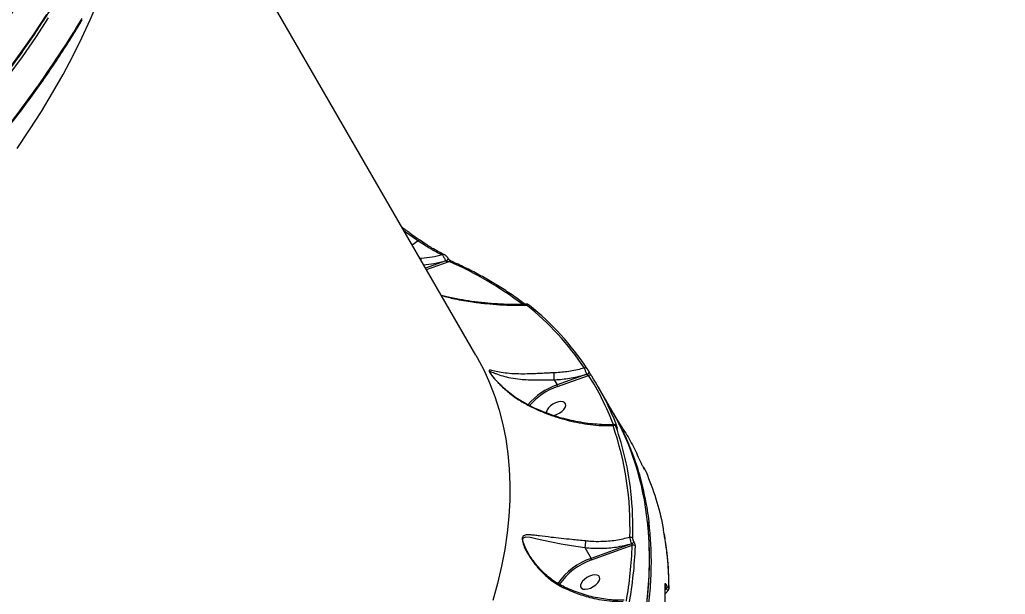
# Model space of a CAD drawing. Header units: millimetres. Extents: x -10881 to 8954, y -8695 to 5624.
# Drawn here: x 2917.6 to 3332.9, y -2990.1 to -2747.9 of the extents above; entities that cross this region are included whole.
import ezdxf

# ---------------------------------------------------------------- set-up
doc = ezdxf.new("R2010")
doc.units = ezdxf.units.MM
for name, color, linetype in [('DIKOM_ОБЪЕКТ', 7, 'Continuous'), ('DIKOM_РАЗМЕР_ЗОНА', 7, 'Continuous'), ('DIKOM_РАЗМЕР_ОБЪЕКТА', 7, 'Continuous')]:
    doc.layers.add(name, color=color, linetype=linetype)
doc.styles.add('style1', font='arial.ttf', dxfattribs={"width": 0.8})
doc.dimstyles.new('1-50', dxfattribs={"dimtxt": 300, "dimasz": 200, "dimexe": 100, "dimexo": 0, "dimgap": 100, "dimtad": 1, "dimtxsty": 'style1', "dimcen": 200, "dimclrd": 7, "dimclre": 7, "dimclrt": 7, "dimadec": 1, "dimazin": 2, "dimtfac": 1, "dimtmove": 0, "dimatfit": 2, "dimfxl": 0, "dimlwd": 25, "dimlwe": 18, "dimarcsym": 0})

# ---------------------------------------------------------------- blocks, each defined once
blk = doc.blocks.new('*D10')
at = {"layer": 'Defpoints', "color": 0, "transparency": 16777216}
for p in [(-7152.73, 2730.8), (7385.22, 911.28), (7385.22, -7693.77)]:
    blk.add_point(p, dxfattribs=at)
at = {"layer": 'DIKOM_РАЗМЕР_ОБЪЕКТА', "color": 7, "lineweight": 18, "transparency": 16777216}
for p, q in [((-7152.73, 2730.8), (-7152.73, -7793.77)), ((7385.22, 911.28), (7385.22, -7793.77))]:
    blk.add_line(p, q, dxfattribs=at)
at = {"layer": 'DIKOM_РАЗМЕР_ОБЪЕКТА', "color": 7, "lineweight": 25, "transparency": 16777216}
blk.add_line((-6952.73, -7693.77), (7185.22, -7693.77), dxfattribs=at)
at = {"layer": 'DIKOM_РАЗМЕР_ОБЪЕКТА', "color": 7, "transparency": 16777216}
for points in [[(-6952.73, -7660.43), (-6952.73, -7727.1), (-7152.73, -7693.77)], [(7185.22, -7660.43), (7185.22, -7727.1), (7385.22, -7693.77)]]:
    blk.add_solid(points, dxfattribs=at)
at = {"layer": 'DIKOM_РАЗМЕР_ОБЪЕКТА', "color": 7, "transparency": 16777216, "insert": (116.24, -7440.59), "char_height": 300, "attachment_point": 5, "style": 'style1'}
blk.add_mtext('14500', dxfattribs=at)
blk = doc.blocks.new('*D12')
at = {"layer": 'Defpoints', "color": 0, "transparency": 16777216}
for p in [(-9113.32, 3014.05), (8954.2, 2756.48), (8954.2, -8594.51)]:
    blk.add_point(p, dxfattribs=at)
at = {"layer": 'DIKOM_РАЗМЕР_ЗОНА', "color": 7, "lineweight": 18, "transparency": 16777216}
for p, q in [((-9113.32, 3014.05), (-9113.32, -8694.51)), ((8954.2, 2756.48), (8954.2, -8694.51))]:
    blk.add_line(p, q, dxfattribs=at)
at = {"layer": 'DIKOM_РАЗМЕР_ЗОНА', "color": 7, "lineweight": 25, "transparency": 16777216}
blk.add_line((-8913.32, -8594.51), (8754.2, -8594.51), dxfattribs=at)
at = {"layer": 'DIKOM_РАЗМЕР_ЗОНА', "color": 7, "transparency": 16777216}
for points in [[(-8913.32, -8561.18), (-8913.32, -8627.85), (-9113.32, -8594.51)], [(8754.2, -8561.18), (8754.2, -8627.85), (8954.2, -8594.51)]]:
    blk.add_solid(points, dxfattribs=at)
at = {"layer": 'DIKOM_РАЗМЕР_ЗОНА', "color": 7, "transparency": 16777216, "insert": (-79.56, -8341.34), "char_height": 300, "attachment_point": 5, "style": 'style1'}
blk.add_mtext('18000', dxfattribs=at)

msp = doc.modelspace()

# ---------------------------------------------------------------- linework, layer by layer
at = {"layer": 'DIKOM_ОБЪЕКТ', "color": 7, "linetype": 'Continuous', "lineweight": 15}
for p, q in [((3109.832, -2889.371), (2978.768, -2662.385)), ((3085.529, -2841.084), (3083.031, -2842.956)), ((3086.834, -2848.572), (3086.305, -2848.626)), ((3096.455, -2846.945), (3096.496, -2846.964)), ((3098.144, -2848.537), (3098.107, -2848.472)), ((3097.227, -2849.626), (3088.638, -2852.666)), ((3088.989, -2853.275), (3098.577, -2849.881)), ((3097.19, -2849.561), (3097.227, -2849.626)), ((3156.612, -2897.4), (3144.026, -2901.887)), ((3144.219, -2902.552), (3157.324, -2897.879)), ((3156.598, -2897.375), (3156.612, -2897.4)), ((3157.512, -2896.288), (3157.504, -2896.275)), ((3157.526, -2896.312), (3157.512, -2896.288)), ((3157.526, -2896.312), (3157.518, -2896.3)), ((3142.757, -2899.688), (3142.759, -2899.694)), ((3142.759, -2899.694), (3144.026, -2901.887)), ((3167.149, -2912.645), (3161.363, -2902.623)), ((3169.079, -2919.51), (3169.035, -2919.433)), ((3169.035, -2919.433), (3169.055, -2919.476)), ((3169.055, -2919.476), (3169.099, -2919.553)), ((3169.079, -2919.51), (3169.099, -2919.553)), ((3180.444, -2936.684), (3180.422, -2936.643)), ((3180.89, -2937.357), (3180.423, -2936.641)), ((3180.444, -2936.684), (3180.91, -2937.401)), ((3180.91, -2937.401), (3180.887, -2937.359)), ((3175.456, -2968.827), (3158.358, -2974.974)), ((3175.433, -2968.787), (3175.456, -2968.827)), ((3176.403, -2967.899), (3176.38, -2967.858)), ((3131.884, -2972.691), (3131.468, -2971.974)), ((3155.737, -2970.435), (3158.358, -2974.974)), ((3158.552, -2975.638), (3175.688, -2969.478)), ((3189.592, -2987.155), (3189.966, -2987.754)), ((3189.595, -2989.952), (3190.938, -2988.349)), ((3189.966, -2987.754), (3189.596, -2988.239)), ((3190.625, -2986.947), (3190.152, -2986.19))]:
    msp.add_line(p, q, dxfattribs=at)
at = {"layer": 'DIKOM_ОБЪЕКТ', "color": 7, "linetype": 'Continuous', "lineweight": 15, "flags": 128}
for points in [[(2916.472, -2802.145), (2921.743, -2794.341), (2926.733, -2786.548), (2931.438, -2778.772), (2935.855, -2771.021), (2939.977, -2763.303), (2943.802, -2755.624), (2947.327, -2747.992), (2950.547, -2740.413)], [(2928.888, -2745.712), (2923.508, -2753.872), (2917.852, -2762.038), (2911.925, -2770.205)], [(2912.782, -2771.689), (2918.71, -2763.523), (2924.366, -2755.356), (2929.745, -2747.197)], [(3097.19, -2849.561), (3097.446, -2849.448), (3097.685, -2849.296), (3097.888, -2849.117), (3098.04, -2848.927), (3098.126, -2848.741), (3098.141, -2848.573), (3098.104, -2848.467)], [(3097.227, -2849.626), (3097.483, -2849.513), (3097.722, -2849.36), (3097.926, -2849.182), (3098.077, -2848.992), (3098.164, -2848.806), (3098.179, -2848.638), (3098.145, -2848.539)], [(3132.222, -2868.188), (3132.296, -2868.258), (3132.39, -2868.386)], [(3109.832, -2889.371), (3110.333, -2890.249), (3113.127, -2895.564), (3115.611, -2901.05), (3117.781, -2906.704), (3119.636, -2912.519), (3121.175, -2918.49), (3122.395, -2924.612), (3123.295, -2930.878), (3123.875, -2937.284), (3124.135, -2943.823), (3124.073, -2950.489), (3123.691, -2957.276), (3122.987, -2964.177), (3121.964, -2971.186), (3120.622, -2978.297), (3118.961, -2985.503), (3116.985, -2992.798)], [(3156.598, -2897.375), (3156.816, -2897.281), (3157.024, -2897.158), (3157.21, -2897.013), (3157.363, -2896.854), (3157.474, -2896.692), (3157.536, -2896.536), (3157.546, -2896.394), (3157.512, -2896.288)], [(3156.612, -2897.4), (3156.83, -2897.305), (3157.038, -2897.182), (3157.224, -2897.037), (3157.377, -2896.879), (3157.488, -2896.717), (3157.55, -2896.56), (3157.561, -2896.418), (3157.526, -2896.312)], [(3144.568, -2909.034), (3143.416, -2909.416), (3142.28, -2909.999), (3141.254, -2910.736), (3140.419, -2911.567), (3139.844, -2912.425), (3139.575, -2913.24), (3139.582, -2913.755)], [(3142.529, -2914.794), (3142.678, -2914.76), (3143.83, -2914.378), (3144.966, -2913.795), (3145.993, -2913.058), (3146.827, -2912.227), (3147.403, -2911.369), (3147.672, -2910.554), (3147.613, -2909.848), (3147.231, -2909.308), (3146.556, -2908.977), (3145.644, -2908.883), (3144.568, -2909.034)], [(3182.099, -2959.595), (3182.306, -2961.679), (3182.758, -2968.446), (3182.891, -2975.342), (3182.704, -2982.362), (3182.198, -2989.5), (3181.373, -2996.751)], [(3131.468, -2971.974), (3130.851, -2970.912), (3129.87, -2968.493), (3129.642, -2967.299), (3129.786, -2966.459), (3129.791, -2966.45), (3129.91, -2966.278), (3130.816, -2965.892), (3132.759, -2966.058), (3136.847, -2966.956), (3141.647, -2968.048), (3145.728, -2968.835), (3150.159, -2969.582), (3152.912, -2970.005), (3155.734, -2970.429), (3155.736, -2970.43), (3155.736, -2970.43)], [(3158.9, -2982.12), (3157.748, -2982.503), (3156.613, -2983.086), (3155.586, -2983.823), (3154.751, -2984.654), (3154.176, -2985.512), (3153.907, -2986.327), (3153.966, -2987.033), (3154.348, -2987.573), (3155.022, -2987.903), (3155.934, -2987.997), (3157.01, -2987.847), (3158.162, -2987.465), (3159.298, -2986.882), (3160.325, -2986.145), (3161.16, -2985.314), (3161.735, -2984.456), (3162.004, -2983.641), (3161.945, -2982.935), (3161.563, -2982.395), (3160.888, -2982.064), (3159.976, -2981.97), (3158.9, -2982.12)]]:
    msp.add_lwpolyline(points, dxfattribs=at)
at = {"layer": 'DIKOM_ОБЪЕКТ', "color": 7, "linetype": 'Continuous', "lineweight": 15}
for centre, radius, start, end in [((2539.123, -2487.709), 453.75, 319.86872, 329.00966), ((2539.443, -2487.871), 454.754, 319.86872, 329.00966), ((2554.067, -2513.198), 454.754, 319.86872, 329.00966), ((3086.006, -2841.493), 0.628, 70.47886, 139.41561), ((3096.205, -2847.647), 0.745, 70.37774, 131.54101), ((3099.126, -2850.439), 0.783, 68.89467, 134.57839), ((3038.974, -2987.402), 149.881, 52.88244, 66.56756), ((3131.717, -2868.859), 0.84, 53.01753, 126.14843), ((3057.558, -2959.92), 117.654, 33.62296, 51.23712), ((3058.564, -2960.329), 117.914, 33.62296, 51.23712), ((3156.001, -2895.547), 0.907, 34.21896, 121.37727), ((3157.853, -2898.635), 0.923, 34.66795, 124.9521), ((3063.228, -2958.291), 111.821, 20.80204, 32.70143), ((3064.239, -2958.696), 112.147, 20.31729, 32.69969), ((3153.746, -2929.441), 29.218, 109.43184, 138.90814), ((3153.988, -2929.781), 28.929, 109.73698, 138.35486), ((3064.397, -2971.218), 118.275, 5.6399, 29.68518), ((3168.047, -2919.901), 0.978, 34.5186, 116.91682), ((3044.196, -2961.701), 130.577, 358.06455, 19.07464), ((3052.597, -2960.326), 123.267, 6.27384, 19.41697), ((3168.706, -2920.178), 0.819, 30.924, 67.99062), ((3032.76, -2962.775), 143.253, 358.49665, 6.38069), ((3175.055, -2967.152), 1.1, 34.22011, 108.86794), ((3175.091, -2967.491), 1.34, 284.79039, 344.08477), ((3175.114, -2967.532), 1.34, 284.79039, 344.08477), ((3176.104, -2970.507), 1.11, 34.36029, 112.01721), ((3003.286, -2963.329), 172.512, 350.10688, 357.95729), ((3003.993, -2963.702), 173.137, 349.95979, 357.95485), ((3167.321, -3001.208), 27.722, 108.8631, 145.74564), ((3167.213, -3001.021), 26.82, 108.8407, 146.01126), ((3188.897, -2986.34), 0.678, 0.82486, 33.53484), ((3188.967, -2985.89), 1.222, 295.38991, 345.81709), ((3189.438, -2986.649), 1.225, 295.55851, 345.88895), ((3190.502, -2987.521), 0.704, 359.1149, 33.52996)]:
    msp.add_arc(centre, radius, start, end, dxfattribs=at)
for points, knots in [([(2704.365, -2949.164), (2706.111, -2948.147), (2711.176, -2945.2), (2719.493, -2940.216), (2729.28, -2934.17), (2738.965, -2927.993), (2748.543, -2921.691), (2758.005, -2915.27), (2767.345, -2908.733), (2776.555, -2902.086), (2785.629, -2895.334), (2794.561, -2888.482), (2803.342, -2881.534), (2811.967, -2874.496), (2820.429, -2867.374), (2828.722, -2860.173), (2836.839, -2852.897), (2844.774, -2845.553), (2852.523, -2838.147), (2860.077, -2830.683), (2867.433, -2823.167), (2874.584, -2815.604), (2881.525, -2808.002), (2888.251, -2800.364), (2894.756, -2792.698), (2901.036, -2785.007), (2907.087, -2777.3), (2912.903, -2769.58), (2918.48, -2761.854), (2923.814, -2754.128), (2928.9, -2746.408), (2933.736, -2738.698), (2938.317, -2731.006), (2942.64, -2723.336), (2946.701, -2715.694), (2950.498, -2708.087), (2954.027, -2700.52), (2957.286, -2692.998), (2960.272, -2685.527), (2962.984, -2678.114), (2965.418, -2670.762), (2967.573, -2663.479), (2969.447, -2656.269), (2971.039, -2649.138), (2972.347, -2642.092), (2973.371, -2635.135), (2974.11, -2628.274), (2974.561, -2621.513), (2974.731, -2614.856), (2974.598, -2608.317), (2974.307, -2603.072), (2973.957, -2600.052), (2973.85, -2599.13)], [0, 0, 0, 0, 0.0107471, 0.0311651, 0.0515835, 0.0720021, 0.0924206, 0.1128393, 0.1332582, 0.1536771, 0.1740963, 0.1945156, 0.2149352, 0.2353551, 0.2557752, 0.2761956, 0.2966164, 0.3170376, 0.3374591, 0.3578811, 0.3783035, 0.3987263, 0.4191497, 0.4395736, 0.459998, 0.480423, 0.5008486, 0.5212748, 0.5417016, 0.5621289, 0.5825569, 0.6029854, 0.6234145, 0.6438441, 0.6642741, 0.6847045, 0.7051351, 0.7255658, 0.7459964, 0.7664267, 0.7868564, 0.8072852, 0.8277127, 0.8481386, 0.8685623, 0.8889834, 0.9094014, 0.9298156, 0.9502254, 0.9706305, 0.9910301, 1, 1, 1, 1]), ([(2901.814, -2806.873), (2902.933, -2805.526), (2906.179, -2801.619), (2911.378, -2795.135), (2917.332, -2787.422), (2923.046, -2779.699), (2928.52, -2771.973), (2933.749, -2764.248), (2938.641, -2756.667), (2941.986, -2751.229), (2943.694, -2748.363), (2943.955, -2747.925)], [0, 0, 0, 0, 0.0688404, 0.1996468, 0.3304594, 0.4612758, 0.592096, 0.72292, 0.8537477, 0.9776944, 1, 1, 1, 1]), ([(3080.598, -2836.852), (3080.118, -2836.495), (3079.467, -2836.012), (3078.806, -2835.479), (3078.633, -2835.34)], [0, 0, 0, 0, 0.7382027, 1, 1, 1, 1]), ([(3079.363, -2836.604), (3079.601, -2836.795), (3081.711, -2838.486), (3083.734, -2839.863), (3085.529, -2841.084)], [0, 0, 0, 0, 0.1128146, 1, 1, 1, 1]), ([(3086.217, -2840.887), (3085.757, -2840.578), (3084.388, -2839.659), (3082.505, -2838.309), (3081.075, -2837.216), (3080.598, -2836.852)], [0, 0, 0, 0, 0.2526235, 0.7512291, 1, 1, 1, 1]), ([(3085.529, -2841.084), (3087.32, -2842.257), (3090.948, -2844.633), (3094.11, -2846.264), (3095.711, -2847.089)], [0, 0, 0, 0, 0.4937368, 1, 1, 1, 1]), ([(3090.845, -2843.864), (3090.131, -2843.431), (3088.632, -2842.523), (3087.046, -2841.458), (3086.216, -2840.9)], [0, 0, 0, 0, 0.4764767, 1, 1, 1, 1]), ([(3096.455, -2846.945), (3096.38, -2846.91), (3095.563, -2846.532), (3093.85, -2845.606), (3092.049, -2844.611), (3091.005, -2843.964), (3090.845, -2843.864)], [0, 0, 0, 0, 0.04447611, 0.48172836, 0.92039679, 1, 1, 1, 1]), ([(3086.833, -2849.541), (3086.83, -2849.491), (3086.814, -2849.222), (3086.817, -2848.907), (3086.827, -2848.665), (3086.833, -2848.586), (3086.834, -2848.572)], [0, 0, 0, 0, 0.1251725, 0.6697513, 0.9394332, 1, 1, 1, 1]), ([(3095.711, -2847.089), (3094.268, -2847.428), (3091.366, -2848.11), (3088.35, -2848.417), (3086.834, -2848.572)], [0, 0, 0, 0, 0.4973177, 1, 1, 1, 1]), ([(3095.711, -2847.089), (3095.806, -2847.227), (3095.996, -2847.503), (3096.375, -2848.117), (3096.759, -2848.772), (3097.034, -2849.266), (3097.159, -2849.504), (3097.19, -2849.561)], [0, 0, 0, 0, 0.2421065, 0.4844742, 0.7176348, 0.9313699, 1, 1, 1, 1]), ([(3097.679, -2847.905), (3097.575, -2847.792), (3097.324, -2847.521), (3096.918, -2847.192), (3096.624, -2847.048), (3096.487, -2846.981)], [0, 0, 0, 0, 0.274825, 0.6627891, 1, 1, 1, 1]), ([(3098.096, -2848.47), (3097.999, -2848.307), (3097.879, -2848.107), (3097.71, -2847.936), (3097.679, -2847.905)], [0, 0, 0, 0, 0.8133908, 1, 1, 1, 1]), ([(3098.437, -2848.926), (3098.421, -2848.909), (3098.349, -2848.834), (3098.251, -2848.703), (3098.17, -2848.583), (3098.149, -2848.545), (3098.146, -2848.539)], [0, 0, 0, 0, 0.1316453, 0.587713, 0.9382708, 1, 1, 1, 1]), ([(3099.402, -2849.705), (3099.399, -2849.704), (3099.376, -2849.695), (3099.205, -2849.605), (3098.944, -2849.418), (3098.655, -2849.168), (3098.494, -2848.99), (3098.437, -2848.926)], [0, 0, 0, 0, 0.03001023, 0.26082839, 0.57391895, 0.8478728, 1, 1, 1, 1]), ([(3087.836, -2851.278), (3089.283, -2851.12), (3092.472, -2850.773), (3095.523, -2849.989), (3097.19, -2849.561)], [0, 0, 0, 0, 0.4536851, 1, 1, 1, 1]), ([(3097.227, -2849.626), (3097.239, -2849.643), (3097.265, -2849.679), (3097.358, -2849.746), (3097.539, -2849.821), (3097.841, -2849.883), (3098.205, -2849.907), (3098.457, -2849.89), (3098.577, -2849.881)], [0, 0, 0, 0, 0.0437279, 0.0954534, 0.2159355, 0.4187993, 0.7240504, 1, 1, 1, 1]), ([(3130.471, -2867.858), (3129.963, -2867.468), (3127.789, -2865.799), (3123.771, -2862.983), (3118.325, -2859.485), (3112.631, -2856.183), (3106.802, -2853.129), (3102.346, -2851.011), (3099.882, -2849.918), (3099.408, -2849.708)], [0, 0, 0, 0, 0.055633, 0.2380871, 0.4205808, 0.6031273, 0.7857237, 0.9588047, 1, 1, 1, 1]), ([(3095.297, -2864.2), (3097.157, -2864.679), (3101.572, -2865.817), (3107.881, -2866.843), (3114.247, -2867.65), (3119.998, -2868.102), (3125.681, -2868.316), (3129.373, -2868.226), (3131.221, -2868.181)], [0, 0, 0, 0, 0.14931491, 0.35443706, 0.51461519, 0.67527316, 0.83738846, 1, 1, 1, 1]), ([(3131.23, -2867.821), (3130.515, -2867.861), (3128.187, -2867.992), (3124.082, -2867.975), (3118.902, -2867.781), (3113.514, -2867.345), (3108.178, -2866.714), (3102.844, -2865.856), (3098.613, -2865.043), (3096.056, -2864.4), (3095.304, -2864.211)], [0, 0, 0, 0, 0.0636343, 0.2072445, 0.3541029, 0.5041676, 0.6574348, 0.7943554, 0.9394981, 1, 1, 1, 1]), ([(3131.23, -2867.801), (3131.218, -2867.795), (3131.161, -2867.771), (3131.167, -2867.924), (3131.209, -2868.12), (3131.221, -2868.181)], [0, 0, 0, 0, 0.1522306, 0.7411453, 1, 1, 1, 1]), ([(3132.22, -2868.192), (3132.169, -2868.15), (3132.008, -2868.016), (3131.761, -2867.876), (3131.436, -2867.774), (3131.274, -2867.79), (3131.223, -2867.795)], [0, 0, 0, 0, 0.2046642, 0.646784, 0.8896873, 1, 1, 1, 1]), ([(3142.682, -2896.755), (3142.012, -2896.785), (3140.389, -2896.857), (3137.791, -2897), (3134.638, -2897.159), (3131.286, -2897.274), (3127.53, -2897.279), (3123.832, -2897.085), (3120.405, -2896.641), (3118.063, -2896.13), (3116.564, -2895.755), (3115.723, -2895.581), (3115.309, -2895.667), (3115.379, -2896.152), (3115.94, -2897.086), (3117.014, -2898.495), (3118.45, -2900.157), (3120.743, -2902.549), (3124, -2905.46), (3127.394, -2907.903), (3129.486, -2909.117), (3130.022, -2909.428)], [0, 0, 0, 0, 0.0311474, 0.0753855, 0.1207369, 0.1821177, 0.2453894, 0.3302629, 0.4176133, 0.506583, 0.5520953, 0.5980953, 0.6383945, 0.6670903, 0.6962024, 0.7286708, 0.766811, 0.8059849, 0.8877644, 0.9712469, 1, 1, 1, 1]), ([(3115.918, -2896.904), (3115.88, -2896.841), (3115.818, -2896.735), (3115.738, -2896.56), (3115.687, -2896.388), (3115.728, -2896.258), (3115.893, -2896.231), (3116.302, -2896.329), (3117.056, -2896.633), (3118.618, -2897.267), (3121.002, -2898.096), (3124.457, -2898.919), (3128.076, -2899.435), (3131.78, -2899.703), (3134.999, -2899.784), (3138.067, -2899.773), (3140.232, -2899.734), (3141.805, -2899.704), (3142.439, -2899.693), (3142.757, -2899.688), (3142.757, -2899.688)], [0, 0, 0, 0, 0.0097134, 0.0162021, 0.0356432, 0.0557072, 0.0841839, 0.1131581, 0.1785969, 0.2448981, 0.3808193, 0.5084988, 0.6390376, 0.7305965, 0.8243733, 0.8891444, 0.955323, 0.9776083, 0.9999657, 1, 1, 1, 1]), ([(3115.996, -2897.041), (3115.995, -2897.039), (3115.957, -2896.983), (3115.937, -2896.943), (3115.918, -2896.904)], [0, 0, 0, 0, 0.0315194, 1, 1, 1, 1]), ([(3117.509, -2899.002), (3117.316, -2898.774), (3116.884, -2898.263), (3116.394, -2897.614), (3116.081, -2897.165), (3116.01, -2897.044), (3116.004, -2897.035)], [0, 0, 0, 0, 0.29658357, 0.66353108, 0.97513739, 1, 1, 1, 1]), ([(3142.682, -2896.755), (3142.68, -2896.769), (3142.668, -2896.883), (3142.65, -2897.184), (3142.646, -2897.75), (3142.664, -2898.416), (3142.701, -2899.102), (3142.739, -2899.493), (3142.757, -2899.688)], [0, 0, 0, 0, 0.02596107, 0.20957522, 0.40718364, 0.60478967, 0.80239483, 1, 1, 1, 1]), ([(3155.529, -2894.773), (3153.583, -2895.25), (3149.768, -2896.187), (3145.398, -2896.64), (3143.055, -2896.739), (3142.682, -2896.755)], [0, 0, 0, 0, 0.46653287, 0.91501179, 1, 1, 1, 1]), ([(3142.759, -2899.694), (3143.145, -2899.674), (3145.588, -2899.551), (3150.302, -2899.023), (3154.424, -2897.944), (3156.598, -2897.375)], [0, 0, 0, 0, 0.0814791, 0.5156603, 1, 1, 1, 1]), ([(3155.529, -2894.773), (3155.559, -2894.886), (3155.624, -2895.131), (3155.813, -2895.659), (3156.058, -2896.255), (3156.33, -2896.858), (3156.508, -2897.202), (3156.598, -2897.375)], [0, 0, 0, 0, 0.1847847, 0.3988088, 0.6012662, 0.7990297, 1, 1, 1, 1]), ([(3156.612, -2897.4), (3156.633, -2897.432), (3156.661, -2897.473), (3156.736, -2897.557), (3156.843, -2897.652), (3157.006, -2897.758), (3157.174, -2897.838), (3157.276, -2897.866), (3157.324, -2897.879)], [0, 0, 0, 0, 0.1271618, 0.162621, 0.3404126, 0.5454045, 0.7831459, 1, 1, 1, 1]), ([(3157.504, -2896.275), (3157.454, -2896.19), (3157.355, -2896.018), (3157.181, -2895.728), (3157.009, -2895.445), (3156.857, -2895.199), (3156.785, -2895.088), (3156.751, -2895.037)], [0, 0, 0, 0, 0.19515131, 0.39009181, 0.59327406, 0.81111559, 1, 1, 1, 1]), ([(3158.613, -2898.11), (3158.565, -2898.035), (3158.462, -2897.873), (3158.242, -2897.517), (3157.992, -2897.104), (3157.738, -2896.677), (3157.591, -2896.426), (3157.518, -2896.3)], [0, 0, 0, 0, 0.1890341, 0.4045268, 0.6068518, 0.803372, 1, 1, 1, 1]), ([(3130.086, -2909.326), (3129.419, -2908.955), (3127.794, -2908.052), (3125.346, -2906.345), (3122.722, -2904.258), (3120.544, -2902.261), (3118.883, -2900.558), (3117.967, -2899.555), (3117.572, -2899.079), (3117.509, -2899.002)], [0, 0, 0, 0, 0.1374279, 0.3345494, 0.5373468, 0.7451112, 0.8727905, 0.9796119, 1, 1, 1, 1]), ([(3144.219, -2902.552), (3144.219, -2902.543), (3144.221, -2902.521), (3144.218, -2902.456), (3144.201, -2902.343), (3144.158, -2902.184), (3144.097, -2902.022), (3144.05, -2901.932), (3144.026, -2901.887)], [0, 0, 0, 0, 0.0536285, 0.1414105, 0.356061, 0.5707083, 0.7853541, 1, 1, 1, 1]), ([(3130.079, -2909.34), (3130.075, -2909.344), (3130.068, -2909.351), (3130.034, -2909.408), (3130.022, -2909.428)], [0, 0, 0, 0, 0.661078, 1, 1, 1, 1]), ([(3130.022, -2909.428), (3131.548, -2910.242), (3134.62, -2911.88), (3139.323, -2913.87), (3144.03, -2915.539), (3148.704, -2916.87), (3153.409, -2917.904), (3158.102, -2918.62), (3162.882, -2919.05), (3165.989, -2919.036), (3167.604, -2919.029)], [0, 0, 0, 0, 0.1236845, 0.2488957, 0.3689549, 0.4902801, 0.6125466, 0.7376087, 0.8635715, 1, 1, 1, 1]), ([(3167.89, -2918.589), (3167.767, -2918.598), (3166.438, -2918.687), (3163.782, -2918.644), (3159.934, -2918.439), (3155.984, -2917.981), (3151.976, -2917.3), (3147.957, -2916.394), (3143.985, -2915.274), (3140.116, -2913.962), (3136.391, -2912.466), (3133.044, -2910.934), (3130.989, -2909.814), (3130.089, -2909.322)], [0, 0, 0, 0, 0.0106559, 0.1148766, 0.2194662, 0.3242571, 0.4290797, 0.5336718, 0.6361664, 0.7359512, 0.8327801, 0.9266646, 1, 1, 1, 1]), ([(3182.922, -2961.245), (3182.878, -2960.668), (3182.577, -2956.766), (3181.365, -2949.946), (3179.265, -2940.812), (3176.497, -2932.104), (3173.039, -2923.727), (3170.122, -2917.643), (3168.158, -2914.479), (3167.781, -2913.873)], [0, 0, 0, 0, 0.0328828, 0.2225357, 0.4051993, 0.5881766, 0.7721068, 0.9563574, 1, 1, 1, 1]), ([(3171.773, -2920.226), (3171.13, -2919.233), (3169.743, -2917.089), (3168.51, -2914.971), (3167.847, -2913.833)], [0, 0, 0, 0, 0.4630406, 1, 1, 1, 1]), ([(3167.893, -2918.617), (3167.842, -2918.621), (3167.716, -2918.631), (3167.637, -2918.835), (3167.609, -2919.002), (3167.604, -2919.029)], [0, 0, 0, 0, 0.35914303, 0.89737776, 1, 1, 1, 1]), ([(3169.036, -2919.436), (3168.982, -2919.346), (3168.864, -2919.147), (3168.727, -2918.955), (3168.485, -2918.745), (3168.214, -2918.614), (3168.009, -2918.6), (3167.899, -2918.593)], [0, 0, 0, 0, 0.2158063, 0.4753057, 0.6433543, 0.8078712, 1, 1, 1, 1]), ([(3168.853, -2919.347), (3168.83, -2919.275), (3168.79, -2919.148), (3168.813, -2919.122), (3168.882, -2919.197), (3168.971, -2919.332), (3169.035, -2919.443), (3169.055, -2919.476)], [0, 0, 0, 0, 0.3025704, 0.534681, 0.7254608, 0.9171004, 1, 1, 1, 1]), ([(3169.283, -2919.834), (3169.282, -2919.833), (3169.279, -2919.83), (3169.229, -2919.758), (3169.16, -2919.649), (3169.096, -2919.536), (3169.071, -2919.493)], [0, 0, 0, 0, 0.1633498, 0.4385812, 0.7816637, 1, 1, 1, 1]), ([(3169.099, -2919.553), (3169.129, -2919.603), (3169.23, -2919.776), (3169.37, -2919.988), (3169.477, -2920.104), (3169.511, -2920.059), (3169.445, -2919.864), (3169.409, -2919.757)], [0, 0, 0, 0, 0.0796272, 0.2757181, 0.4707552, 0.7105349, 1, 1, 1, 1]), ([(3169.892, -2917.478), (3169.89, -2917.476), (3169.887, -2917.47), (3169.897, -2917.489), (3169.916, -2917.528), (3169.956, -2917.625), (3170.004, -2917.827), (3170.016, -2918.043), (3169.963, -2918.171), (3169.953, -2918.195)], [0, 0, 0, 0, 0.0671737, 0.1536316, 0.2236902, 0.3156915, 0.5430855, 0.9143363, 1, 1, 1, 1]), ([(3170.216, -2918.713), (3170.237, -2918.641), (3170.278, -2918.501), (3170.275, -2918.295), (3170.243, -2918.125), (3170.199, -2918.003), (3170.165, -2917.931), (3170.142, -2917.887), (3170.108, -2917.828), (3170.071, -2917.767), (3170.019, -2917.685), (3170.001, -2917.656)], [0, 0, 0, 0, 0.15550792, 0.30340688, 0.42540958, 0.51848874, 0.57547899, 0.62131944, 0.69057832, 0.89123578, 1, 1, 1, 1]), ([(3171.736, -2920.249), (3171.992, -2920.641), (3173.594, -2923.096), (3176.278, -2927.874), (3178.389, -2932.549), (3179.446, -2934.888)], [0, 0, 0, 0, 0.0867549, 0.5430386, 1, 1, 1, 1]), ([(3179.446, -2934.888), (3179.485, -2934.976), (3179.565, -2935.153), (3179.769, -2935.543), (3180.005, -2935.966), (3180.241, -2936.364), (3180.38, -2936.583), (3180.444, -2936.684)], [0, 0, 0, 0, 0.2131434, 0.4264752, 0.6306015, 0.828923, 1, 1, 1, 1]), ([(3180.91, -2937.401), (3180.953, -2937.469), (3181.046, -2937.614), (3181.201, -2937.872), (3181.354, -2938.142), (3181.487, -2938.394), (3181.54, -2938.51), (3181.566, -2938.569)], [0, 0, 0, 0, 0.1798429, 0.3800928, 0.5812065, 0.7906973, 1, 1, 1, 1]), ([(3181.566, -2938.569), (3182.982, -2942.284), (3185.818, -2949.726), (3188.17, -2958.492), (3188.882, -2963.617), (3189.019, -2964.608)], [0, 0, 0, 0, 0.4457634, 0.8928671, 1, 1, 1, 1]), ([(2912.672, -3309.927), (2914.419, -3308.91), (2919.483, -3305.963), (2927.8, -3300.979), (2937.587, -3294.933), (2947.272, -3288.756), (2956.85, -3282.455), (2966.312, -3276.033), (2975.652, -3269.496), (2984.863, -3262.849), (2993.937, -3256.097), (3002.868, -3249.245), (3011.649, -3242.297), (3020.274, -3235.259), (3028.736, -3228.137), (3037.029, -3220.936), (3045.146, -3213.66), (3053.082, -3206.317), (3060.83, -3198.91), (3068.385, -3191.446), (3075.74, -3183.93), (3082.891, -3176.367), (3089.832, -3168.765), (3096.558, -3161.127), (3103.064, -3153.461), (3109.344, -3145.771), (3115.394, -3138.063), (3121.21, -3130.343), (3126.787, -3122.617), (3132.121, -3114.891), (3137.208, -3107.171), (3142.043, -3099.461), (3146.624, -3091.769), (3150.947, -3084.099), (3155.009, -3076.457), (3158.805, -3068.85), (3162.335, -3061.283), (3165.594, -3053.761), (3168.58, -3046.29), (3171.291, -3038.877), (3173.725, -3031.525), (3175.88, -3024.242), (3177.754, -3017.032), (3179.346, -3009.901), (3180.655, -3002.855), (3181.678, -2995.898), (3182.417, -2989.037), (3182.869, -2982.276), (3183.038, -2975.619), (3182.905, -2969.08), (3182.615, -2963.835), (3182.264, -2960.815), (3182.157, -2959.893)], [0, 0, 0, 0, 0.0107471, 0.0311651, 0.0515835, 0.0720021, 0.0924206, 0.1128393, 0.1332582, 0.1536771, 0.1740963, 0.1945156, 0.2149352, 0.2353551, 0.2557752, 0.2761956, 0.2966164, 0.3170376, 0.3374591, 0.3578811, 0.3783035, 0.3987263, 0.4191497, 0.4395736, 0.459998, 0.480423, 0.5008486, 0.5212748, 0.5417016, 0.5621289, 0.5825569, 0.6029854, 0.6234145, 0.6438441, 0.6642741, 0.6847045, 0.7051351, 0.7255658, 0.7459964, 0.7664267, 0.7868564, 0.8072852, 0.8277127, 0.8481386, 0.8685623, 0.8889834, 0.9094014, 0.9298156, 0.9502254, 0.9706305, 0.9910301, 1, 1, 1, 1]), ([(3031.029, -3227.745), (3034.323, -3224.881), (3041.784, -3218.394), (3053.005, -3208.107), (3064.694, -3196.887), (3075.96, -3185.507), (3086.853, -3173.918), (3097.326, -3162.149), (3107.361, -3150.205), (3116.871, -3138.176), (3125.718, -3126.241), (3133.896, -3114.437), (3141.424, -3102.771), (3148.39, -3091.108), (3154.816, -3079.399), (3160.666, -3067.678), (3165.921, -3055.954), (3170.529, -3044.319), (3174.425, -3032.944), (3177.622, -3021.859), (3180.145, -3011.064), (3182.023, -3000.434), (3183.262, -2989.924), (3183.815, -2979.579), (3183.759, -2969.965), (3183.183, -2963.967), (3182.922, -2961.245)], [0, 0, 0, 0, 0.0328915, 0.0745127, 0.1162054, 0.1581152, 0.200098, 0.242918, 0.2858158, 0.3289503, 0.3721644, 0.4137856, 0.4554783, 0.4973881, 0.5393709, 0.5821909, 0.6250887, 0.6682232, 0.7114373, 0.753058, 0.7947502, 0.8366595, 0.8786418, 0.9214613, 0.9643586, 1, 1, 1, 1]), ([(3156.028, -2967.636), (3155.058, -2967.535), (3153.101, -2967.33), (3149.613, -2966.994), (3145.643, -2966.598), (3141.035, -2966.08), (3137.338, -2965.594), (3134.444, -2965.224), (3132.344, -2965.025), (3130.658, -2965.046), (3129.777, -2965.512), (3129.408, -2966.15), (3129.279, -2966.906), (3129.576, -2968.559), (3130.642, -2971.229), (3132.627, -2974.686), (3135.637, -2978.749), (3139.584, -2982.803), (3143.516, -2985.712), (3146.049, -2986.999), (3146.716, -2987.338)], [0, 0, 0, 0, 0.0440626, 0.0889571, 0.1624871, 0.2382061, 0.3352462, 0.385054, 0.435258, 0.4935501, 0.5321339, 0.5402075, 0.5665588, 0.5927386, 0.6382706, 0.7076003, 0.7787225, 0.8710031, 0.9660344, 1, 1, 1, 1]), ([(3189.019, -2964.608), (3189.549, -2967.752), (3190.775, -2975.031), (3190.975, -2982.748), (3191.089, -2987.132)], [0, 0, 0, 0, 0.4318904, 1, 1, 1, 1]), ([(3191.167, -2987.529), (3191.164, -2986.31), (3191.155, -2982.894), (3190.832, -2977.401), (3190.183, -2971.069), (3189.637, -2966.884), (3189.233, -2964.846), (3189.231, -2964.834)], [0, 0, 0, 0, 0.15583374, 0.43697661, 0.71799175, 0.99831513, 1, 1, 1, 1]), ([(3156.028, -2967.636), (3156.026, -2967.66), (3156.02, -2967.752), (3155.999, -2968.016), (3155.954, -2968.503), (3155.886, -2969.165), (3155.809, -2969.848), (3155.76, -2970.236), (3155.736, -2970.43)], [0, 0, 0, 0, 0.0380911, 0.1491952, 0.3618972, 0.5745983, 0.7872992, 1, 1, 1, 1]), ([(3155.737, -2970.435), (3158.011, -2970.597), (3162.46, -2970.914), (3169.133, -2970.347), (3173.316, -2969.311), (3175.433, -2968.787)], [0, 0, 0, 0, 0.3403182, 0.6660488, 1, 1, 1, 1]), ([(3174.699, -2966.112), (3172.747, -2966.595), (3168.794, -2967.573), (3163.299, -2967.993), (3159.017, -2967.926), (3156.855, -2967.716), (3156.028, -2967.636)], [0, 0, 0, 0, 0.3247084, 0.657479, 0.869005, 1, 1, 1, 1]), ([(3174.699, -2966.112), (3174.701, -2966.259), (3174.705, -2966.553), (3174.824, -2967.161), (3175.011, -2967.807), (3175.227, -2968.373), (3175.374, -2968.669), (3175.433, -2968.787)], [0, 0, 0, 0, 0.2142525, 0.4283241, 0.6427324, 0.8576152, 1, 1, 1, 1]), ([(3175.456, -2968.827), (3175.472, -2968.856), (3175.512, -2968.928), (3175.575, -2969.066), (3175.633, -2969.224), (3175.675, -2969.371), (3175.684, -2969.442), (3175.688, -2969.478)], [0, 0, 0, 0, 0.14072747, 0.35518968, 0.56994478, 0.7849277, 1, 1, 1, 1]), ([(3176.38, -2967.858), (3176.348, -2967.8), (3176.268, -2967.654), (3176.148, -2967.374), (3176.043, -2967.054), (3175.973, -2966.753), (3175.967, -2966.607), (3175.964, -2966.534)], [0, 0, 0, 0, 0.1422682, 0.3570915, 0.5715532, 0.7857145, 1, 1, 1, 1]), ([(3177.019, -2969.88), (3177.016, -2969.77), (3177.008, -2969.551), (3176.905, -2969.098), (3176.747, -2968.62), (3176.569, -2968.203), (3176.45, -2967.985), (3176.403, -2967.899)], [0, 0, 0, 0, 0.2150376, 0.4299703, 0.6447112, 0.8592201, 1, 1, 1, 1]), ([(3147.005, -2986.966), (3146.405, -2986.683), (3144.918, -2985.982), (3142.663, -2984.551), (3140.21, -2982.709), (3137.843, -2980.545), (3135.576, -2978.102), (3133.6, -2975.544), (3132.229, -2973.472), (3131.602, -2972.317), (3131.43, -2971.999)], [0, 0, 0, 0, 0.089569, 0.222079, 0.361348, 0.5061801, 0.6578609, 0.8146809, 0.9490396, 1, 1, 1, 1]), ([(3155.736, -2970.43), (3155.736, -2970.431), (3155.736, -2970.433), (3155.737, -2970.435), (3155.737, -2970.435)], [0, 0, 0, 0, 0.612862, 1, 1, 1, 1]), ([(3158.552, -2975.638), (3158.553, -2975.627), (3158.554, -2975.604), (3158.551, -2975.539), (3158.534, -2975.429), (3158.49, -2975.271), (3158.43, -2975.109), (3158.382, -2975.019), (3158.358, -2974.974)], [0, 0, 0, 0, 0.0702026, 0.1414141, 0.3560617, 0.5707081, 0.7853541, 1, 1, 1, 1]), ([(3189.462, -2985.966), (3189.47, -2986.362), (3189.51, -2988.342), (3189.523, -2993.514), (3189.287, -3001.634), (3188.705, -3008.366), (3188.414, -3011.735)], [0, 0, 0, 0, 0.0480628, 0.2403226, 0.6198798, 1, 1, 1, 1]), ([(3190.152, -2986.19), (3190.075, -2986.075), (3189.922, -2985.847), (3189.717, -2985.658), (3189.564, -2985.619), (3189.473, -2985.722), (3189.465, -2985.886), (3189.462, -2985.966)], [0, 0, 0, 0, 0.2064332, 0.4133689, 0.6142255, 0.8134787, 1, 1, 1, 1]), ([(3146.716, -2987.338), (3146.74, -2987.3), (3146.811, -2987.188), (3146.919, -2987.039), (3146.958, -2987.03), (3146.98, -2987.025)], [0, 0, 0, 0, 0.1839963, 0.5344657, 1, 1, 1, 1]), ([(3146.716, -2987.338), (3148.661, -2988.194), (3152.596, -2989.927), (3157.988, -2991.512), (3162.919, -2992.523), (3167.373, -2993.08), (3170.343, -2993.086), (3171.839, -2993.089)], [0, 0, 0, 0, 0.230865, 0.4671749, 0.6265688, 0.8119918, 1, 1, 1, 1]), ([(3172.325, -2992.593), (3171.873, -2992.615), (3170.387, -2992.69), (3167.739, -2992.572), (3164.413, -2992.247), (3161.011, -2991.679), (3157.584, -2990.889), (3154.158, -2989.885), (3150.773, -2988.657), (3148.375, -2987.689), (3147.137, -2987.076), (3146.99, -2987.003)], [0, 0, 0, 0, 0.0579866, 0.190557, 0.3233876, 0.4564786, 0.5895135, 0.7209597, 0.8519003, 0.9823764, 1, 1, 1, 1]), ([(3188.518, -3012.007), (3188.637, -3010.847), (3189.009, -3007.215), (3189.381, -3001.266), (3189.619, -2994.187), (3189.67, -2989.212), (3189.575, -2986.649), (3189.563, -2986.33)], [0, 0, 0, 0, 0.1300619, 0.4071667, 0.6844417, 0.9607419, 1, 1, 1, 1]), ([(3189.575, -2986.327), (3189.575, -2986.322), (3189.574, -2986.314), (3189.574, -2986.319), (3189.574, -2986.321)], [0, 0, 0, 0, 0.5146934, 1, 1, 1, 1]), ([(3189.966, -2987.754), (3190.1, -2987.889), (3190.367, -2988.161), (3190.682, -2988.363), (3190.87, -2988.418), (3190.9, -2988.342), (3190.907, -2988.323)], [0, 0, 0, 0, 0.3021318, 0.604474, 0.902047, 1, 1, 1, 1]), ([(3191.089, -2987.132), (3191.087, -2987.172), (3191.082, -2987.264), (3191.029, -2987.334), (3190.927, -2987.313), (3190.785, -2987.184), (3190.679, -2987.026), (3190.625, -2986.947)], [0, 0, 0, 0, 0.148787, 0.348725, 0.5573395, 0.7790753, 1, 1, 1, 1]), ([(3190.914, -2988.331), (3190.949, -2988.295), (3191.058, -2988.184), (3191.154, -2987.941), (3191.208, -2987.7), (3191.201, -2987.561), (3191.199, -2987.515)], [0, 0, 0, 0, 0.15961861, 0.49572812, 0.83531173, 1, 1, 1, 1])]:
    msp.add_open_spline(points, degree=3, knots=knots, dxfattribs=at)

# ---------------------------------------------------------------- dimensions: what is measured, and where the dimension line sits
at = {"layer": 'DIKOM_РАЗМЕР_ЗОНА'}
dim = msp.add_linear_dim(base=(8954.2, -8594.513), p1=(-9113.319, 3014.045), p2=(8954.2, 2756.48), text='18000', dimstyle='1-50', dxfattribs=at)
dim.commit()
dim.dimension.update_dxf_attribs({"geometry": '*D12', "text_midpoint": (-79.559, -8594.513), "dimtype": 160})
at = {"layer": 'DIKOM_РАЗМЕР_ОБЪЕКТА'}
dim = msp.add_linear_dim(base=(7385.217, -7693.766), p1=(-7152.73, 2730.795), p2=(7385.217, 911.281), text='14500', dimstyle='1-50', dxfattribs=at)
dim.commit()
dim.dimension.update_dxf_attribs({"geometry": '*D10', "text_midpoint": (116.244, -7693.766), "dimtype": 160})

doc.saveas('drawing.dxf')
